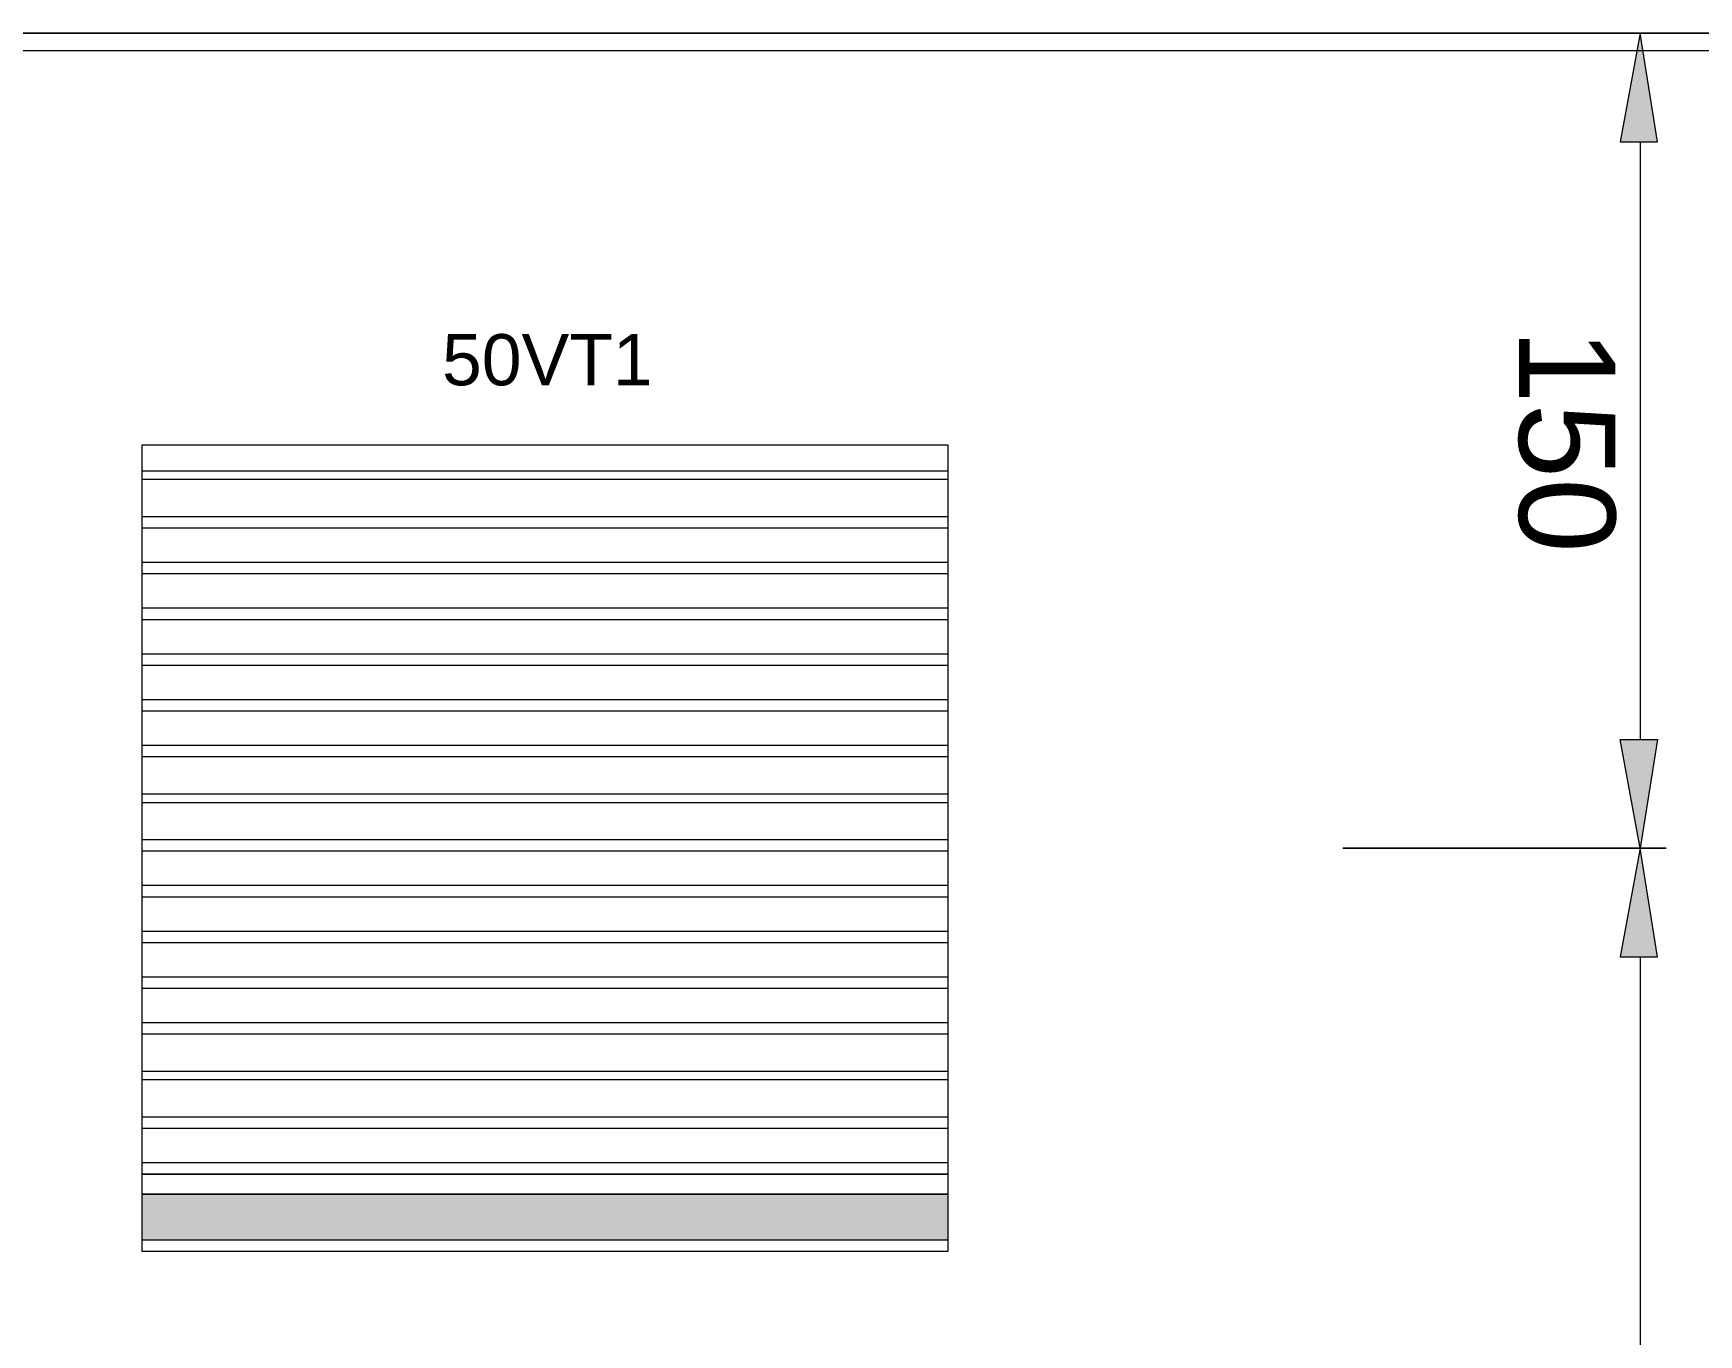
# Model space of a CAD drawing. Header units: millimetres. Extents: x 1004 to 59588, y 686 to 38112.
# Drawn here: x 16316.2 to 16658.7, y 2926.2 to 3194 of the extents above; entities that cross this region are included whole.
import ezdxf

# ---------------------------------------------------------------- set-up
doc = ezdxf.new("R2010")
doc.units = ezdxf.units.MM
doc.layers.add('PDF14_Geometry', color=7, linetype='Continuous')
doc.layers.add('PDF14_Text', color=7, linetype='Continuous')
doc.styles.add('PDF Arial', font='arial.ttf')

msp = doc.modelspace()

# ---------------------------------------------------------------- hatches: boundary and pattern name
at = {"layer": 'PDF14_Geometry', "transparency": 33554559}
for points in [[(16642.61, 3171.64), (16650.26, 3171.64), (16646.73, 3193.99), (16646.73, 3193.99)], [(16642.61, 3048.7), (16650.26, 3048.7), (16646.73, 3026.34), (16646.73, 3026.34)], [(16642.61, 3003.99), (16650.26, 3003.99), (16646.73, 3026.34), (16646.73, 3026.34)], [(16338.49, 2955.17), (16338.49, 2945.75), (16504.37, 2945.75), (16504.37, 2955.17)]]:
    msp.add_hatch(color=256, dxfattribs=at).paths.add_polyline_path(points)

# ---------------------------------------------------------------- linework, layer by layer
at = {"layer": 'PDF14_Geometry', "lineweight": 0}
for points in [[(16980.26, 1405.17), (16980.26, 1516.93), (15862.61, 1516.93), (15862.61, 3193.99), (16980.26, 3193.99), (15862.61, 3193.99), (15862.61, 1516.93), (15862.61, 1405.17)], [(16642.61, 3171.64), (16650.26, 3171.64), (16646.73, 3193.99)], [(16976.73, 1521.64), (15865.55, 1521.64), (15865.55, 3190.46), (16976.73, 3190.46)], [(16338.49, 2943.4), (16504.37, 2943.4), (16504.37, 3109.28), (16338.49, 3109.28)], [(16646.73, 3026.34), (16642.61, 3048.7), (16650.26, 3048.7)], [(16652.02, 3026.34), (16585.55, 3026.34)], [(16642.61, 3003.99), (16650.26, 3003.99), (16646.73, 3026.34)], [(16504.37, 2959.28), (16338.49, 2959.28)], [(16504.37, 2955.17), (16338.49, 2955.17), (16338.49, 2945.75), (16504.37, 2945.75)]]:
    msp.add_lwpolyline(points, close=True, dxfattribs=at)
for points in [[(16585.55, 3193.99), (16652.02, 3193.99)], [(16646.73, 3171.64), (16646.73, 3048.7)], [(16338.49, 3103.99), (16504.37, 3103.99)], [(16338.49, 3102.23), (16504.37, 3102.23)], [(16338.49, 3094.58), (16504.37, 3094.58)], [(16338.49, 3092.23), (16504.37, 3092.23)], [(16338.49, 3085.17), (16504.37, 3085.17)], [(16338.49, 3082.81), (16504.37, 3082.81)], [(16338.49, 3075.75), (16504.37, 3075.75)], [(16338.49, 3073.4), (16504.37, 3073.4)], [(16338.49, 3066.34), (16504.37, 3066.34)], [(16338.49, 3063.99), (16504.37, 3063.99)], [(16338.49, 3056.93), (16504.37, 3056.93)], [(16338.49, 3054.58), (16504.37, 3054.58)], [(16338.49, 3047.52), (16504.37, 3047.52)], [(16338.49, 3045.17), (16504.37, 3045.17)], [(16338.49, 3037.52), (16504.37, 3037.52)], [(16338.49, 3035.75), (16504.37, 3035.75)], [(16338.49, 3028.11), (16504.37, 3028.11)], [(16338.49, 3025.75), (16504.37, 3025.75)], [(16338.49, 3018.7), (16504.37, 3018.7)], [(16338.49, 3016.34), (16504.37, 3016.34)], [(16338.49, 3009.28), (16504.37, 3009.28)], [(16338.49, 3006.93), (16504.37, 3006.93)], [(16646.73, 3003.99), (16646.73, 2769.87)], [(16338.49, 2999.87), (16504.37, 2999.87)], [(16338.49, 2997.52), (16504.37, 2997.52)], [(16338.49, 2990.46), (16504.37, 2990.46)], [(16338.49, 2988.11), (16504.37, 2988.11)], [(16338.49, 2980.46), (16504.37, 2980.46)], [(16338.49, 2978.7), (16504.37, 2978.7)], [(16338.49, 2971.05), (16504.37, 2971.05)], [(16338.49, 2968.7), (16504.37, 2968.7)], [(16338.49, 2961.64), (16504.37, 2961.64)], [(16338.49, 2955.17), (16504.37, 2955.17)], [(16338.49, 2945.75), (16504.37, 2945.75)]]:
    msp.add_lwpolyline(points, dxfattribs=at)

# ---------------------------------------------------------------- texts
at = {"layer": 'PDF14_Text', "insert": (16400.26, 3121.41), "char_height": 10.527, "attachment_point": 7, "style": 'PDF Arial'}
msp.add_mtext('50VT1', dxfattribs=at)
at = {"layer": 'PDF14_Text', "insert": (16621.52, 3133.2), "char_height": 19.79, "attachment_point": 7, "rotation": 270, "style": 'PDF Arial'}
msp.add_mtext('150', dxfattribs=at)

doc.saveas('drawing.dxf')
